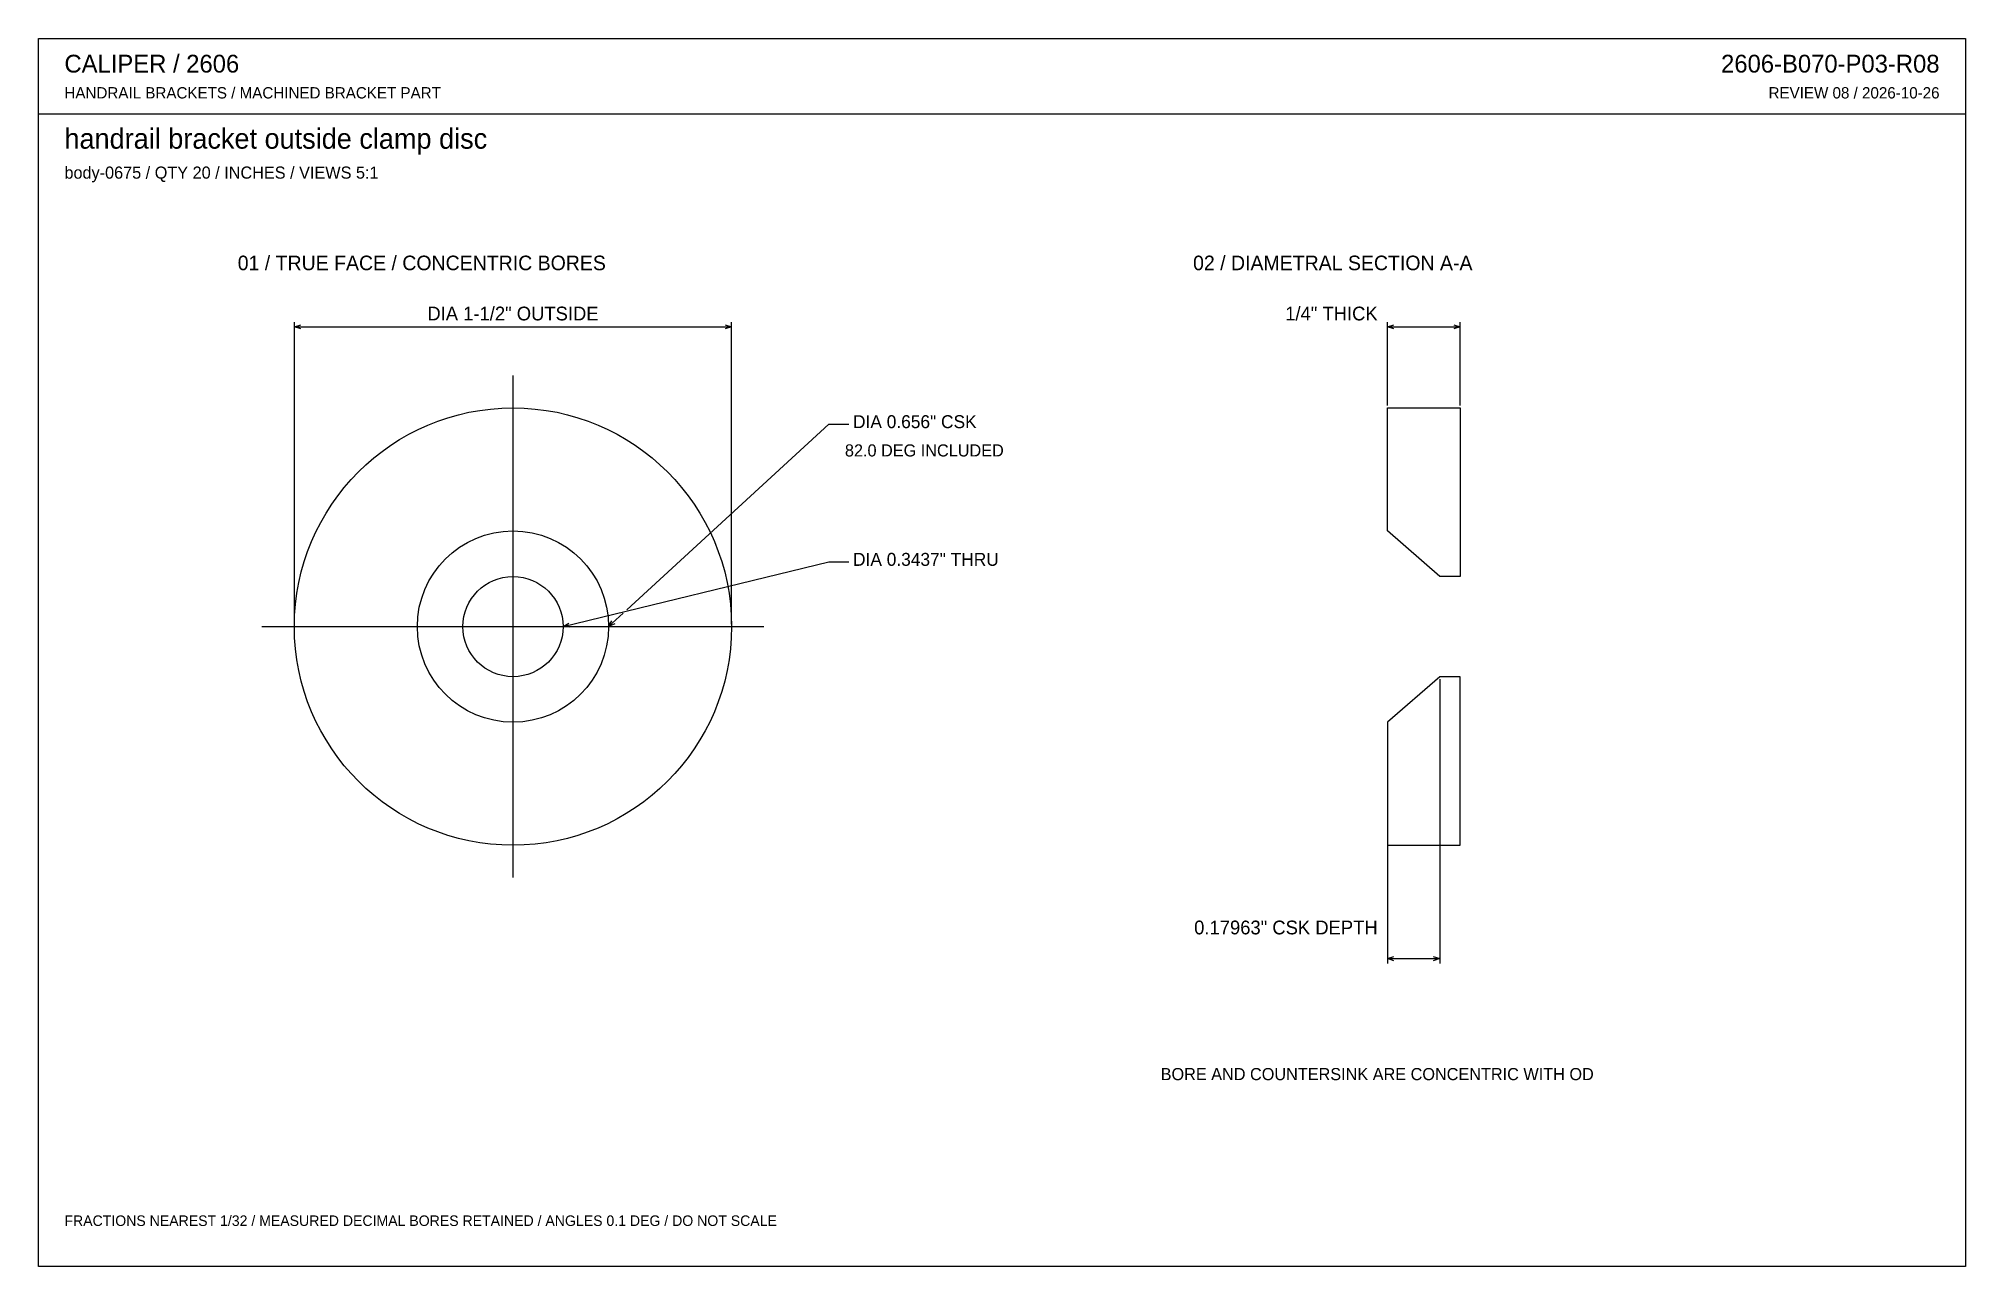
# Model space of a CAD drawing. Header units: inches. Extents: x 0.09 to 6.71, y 0.09 to 4.31.
import ezdxf
from ezdxf.enums import TextEntityAlignment as Align

# ---------------------------------------------------------------- set-up
doc = ezdxf.new("R2010")
doc.units = ezdxf.units.IN
doc.header["$MEASUREMENT"] = 0

msp = doc.modelspace()

# ---------------------------------------------------------------- linework, layer by layer
at = {"layer": 'ANNOTATION'}
for p, q in [((0.9722, 2.2972), (0.9722, 3.3333)), ((0.9722, 3.3167), (0.9944, 3.3236)), ((0.9722, 3.3167), (2.4722, 3.3167)), ((0.9944, 3.3097), (0.9722, 3.3167)), ((2.45, 3.3236), (2.4722, 3.3167)), ((2.4722, 3.3167), (2.45, 3.3097)), ((2.4722, 2.2972), (2.4722, 3.3333)), ((4.7222, 3.0472), (4.7222, 3.3333)), ((4.7222, 3.3167), (4.7444, 3.3236)), ((4.7222, 3.3167), (4.9722, 3.3167)), ((4.7444, 3.3097), (4.7222, 3.3167)), ((4.95, 3.3236), (4.9722, 3.3167)), ((4.9722, 3.3167), (4.95, 3.3097)), ((4.9722, 3.0472), (4.9722, 3.3333)), ((2.1127, 2.3463), (2.8056, 2.9833)), ((2.8056, 2.9833), (2.875, 2.9833)), ((1.8941, 2.2889), (2.8056, 2.5111)), ((2.8056, 2.5111), (2.875, 2.5111)), ((2.0502, 2.2889), (2.1004, 2.3351)), ((1.8941, 2.2889), (1.914, 2.3009)), ((1.9173, 2.2874), (1.8941, 2.2889)), ((2.0502, 2.2889), (2.0619, 2.309)), ((2.0713, 2.2988), (2.0502, 2.2889)), ((4.9019, 2.1087), (4.9019, 1.1333)), ((4.7222, 1.9526), (4.7222, 1.1333)), ((4.7222, 1.15), (4.7444, 1.1569)), ((4.7222, 1.15), (4.9019, 1.15)), ((4.7444, 1.1431), (4.7222, 1.15)), ((4.8796, 1.1569), (4.9019, 1.15)), ((4.9019, 1.15), (4.8796, 1.1431))]:
    msp.add_line(p, q, dxfattribs=at)
at = {"layer": 'OUTLINE'}
for p, q in [((0.0944, 4.3056), (6.7056, 4.3056)), ((0.0944, 0.0944), (0.0944, 4.3056)), ((6.7056, 4.3056), (6.7056, 0.0944)), ((0.0944, 4.0472), (6.7056, 4.0472)), ((1.7222, 3.15), (1.7222, 1.4278)), ((4.7222, 3.0389), (4.9722, 3.0389)), ((4.7222, 2.6169), (4.7222, 3.0389)), ((4.9722, 3.0389), (4.9722, 2.4607)), ((4.9019, 2.4607), (4.7222, 2.6169)), ((4.9722, 2.4607), (4.9019, 2.4607)), ((0.8611, 2.2889), (2.5833, 2.2889)), ((4.9019, 2.117), (4.7222, 1.9609)), ((4.9722, 2.117), (4.9019, 2.117)), ((4.9722, 1.5389), (4.9722, 2.117)), ((4.7222, 1.9609), (4.7222, 1.5389)), ((4.7222, 1.5389), (4.9722, 1.5389)), ((6.7056, 0.0944), (0.0944, 0.0944))]:
    msp.add_line(p, q, dxfattribs=at)
for radius in [0.75, 0.328, 0.1718]:
    msp.add_circle((1.7222, 2.2889), radius, dxfattribs=at)

# ---------------------------------------------------------------- texts
at = {"layer": 'ANNOTATION'}
for s, height, p in [('CALIPER / 2606', 0.061111, (0.1833, 4.1889)), ('HANDRAIL BRACKETS / MACHINED BRACKET PART', 0.038889, (0.1833, 4.1)), ('handrail bracket outside clamp disc', 0.069444, (0.1833, 3.9278)), ('body-0675 / QTY 20 / INCHES / VIEWS 5:1', 0.041667, (0.1833, 3.825)), ('01 / TRUE FACE / CONCENTRIC BORES', 0.05, (0.7778, 3.5111)), ('02 / DIAMETRAL SECTION A-A', 0.05, (4.0556, 3.5111)), ('DIA 0.656" CSK', 0.044444, (2.8889, 2.9694)), ('82.0 DEG INCLUDED', 0.041667, (2.8611, 2.8722)), ('DIA 0.3437" THRU', 0.044444, (2.8889, 2.4972)), ('BORE AND COUNTERSINK ARE CONCENTRIC WITH OD', 0.041667, (3.9444, 0.7333)), ('FRACTIONS NEAREST 1/32 / MEASURED DECIMAL BORES RETAINED / ANGLES 0.1 DEG / DO NOT SCALE', 0.036111, (0.1833, 0.2333))]:
    msp.add_text(s, height=height, dxfattribs=at).set_placement(p)
for s, height, p in [('2606-B070-P03-R08', 0.061111, (6.6167, 4.1889)), ('REVIEW 08 / 2026-10-26', 0.038889, (6.6167, 4.1)), ('1/4" THICK', 0.04722, (4.6889, 3.3389)), ('0.17963" CSK DEPTH', 0.047222, (4.6889, 1.2333))]:
    msp.add_text(s, height=height, dxfattribs=at).set_placement(p, align=Align.RIGHT)
msp.add_text('DIA 1-1/2" OUTSIDE', height=0.047222, dxfattribs=at).set_placement((1.7222, 3.3389), align=Align.CENTER)

doc.saveas('drawing.dxf')
